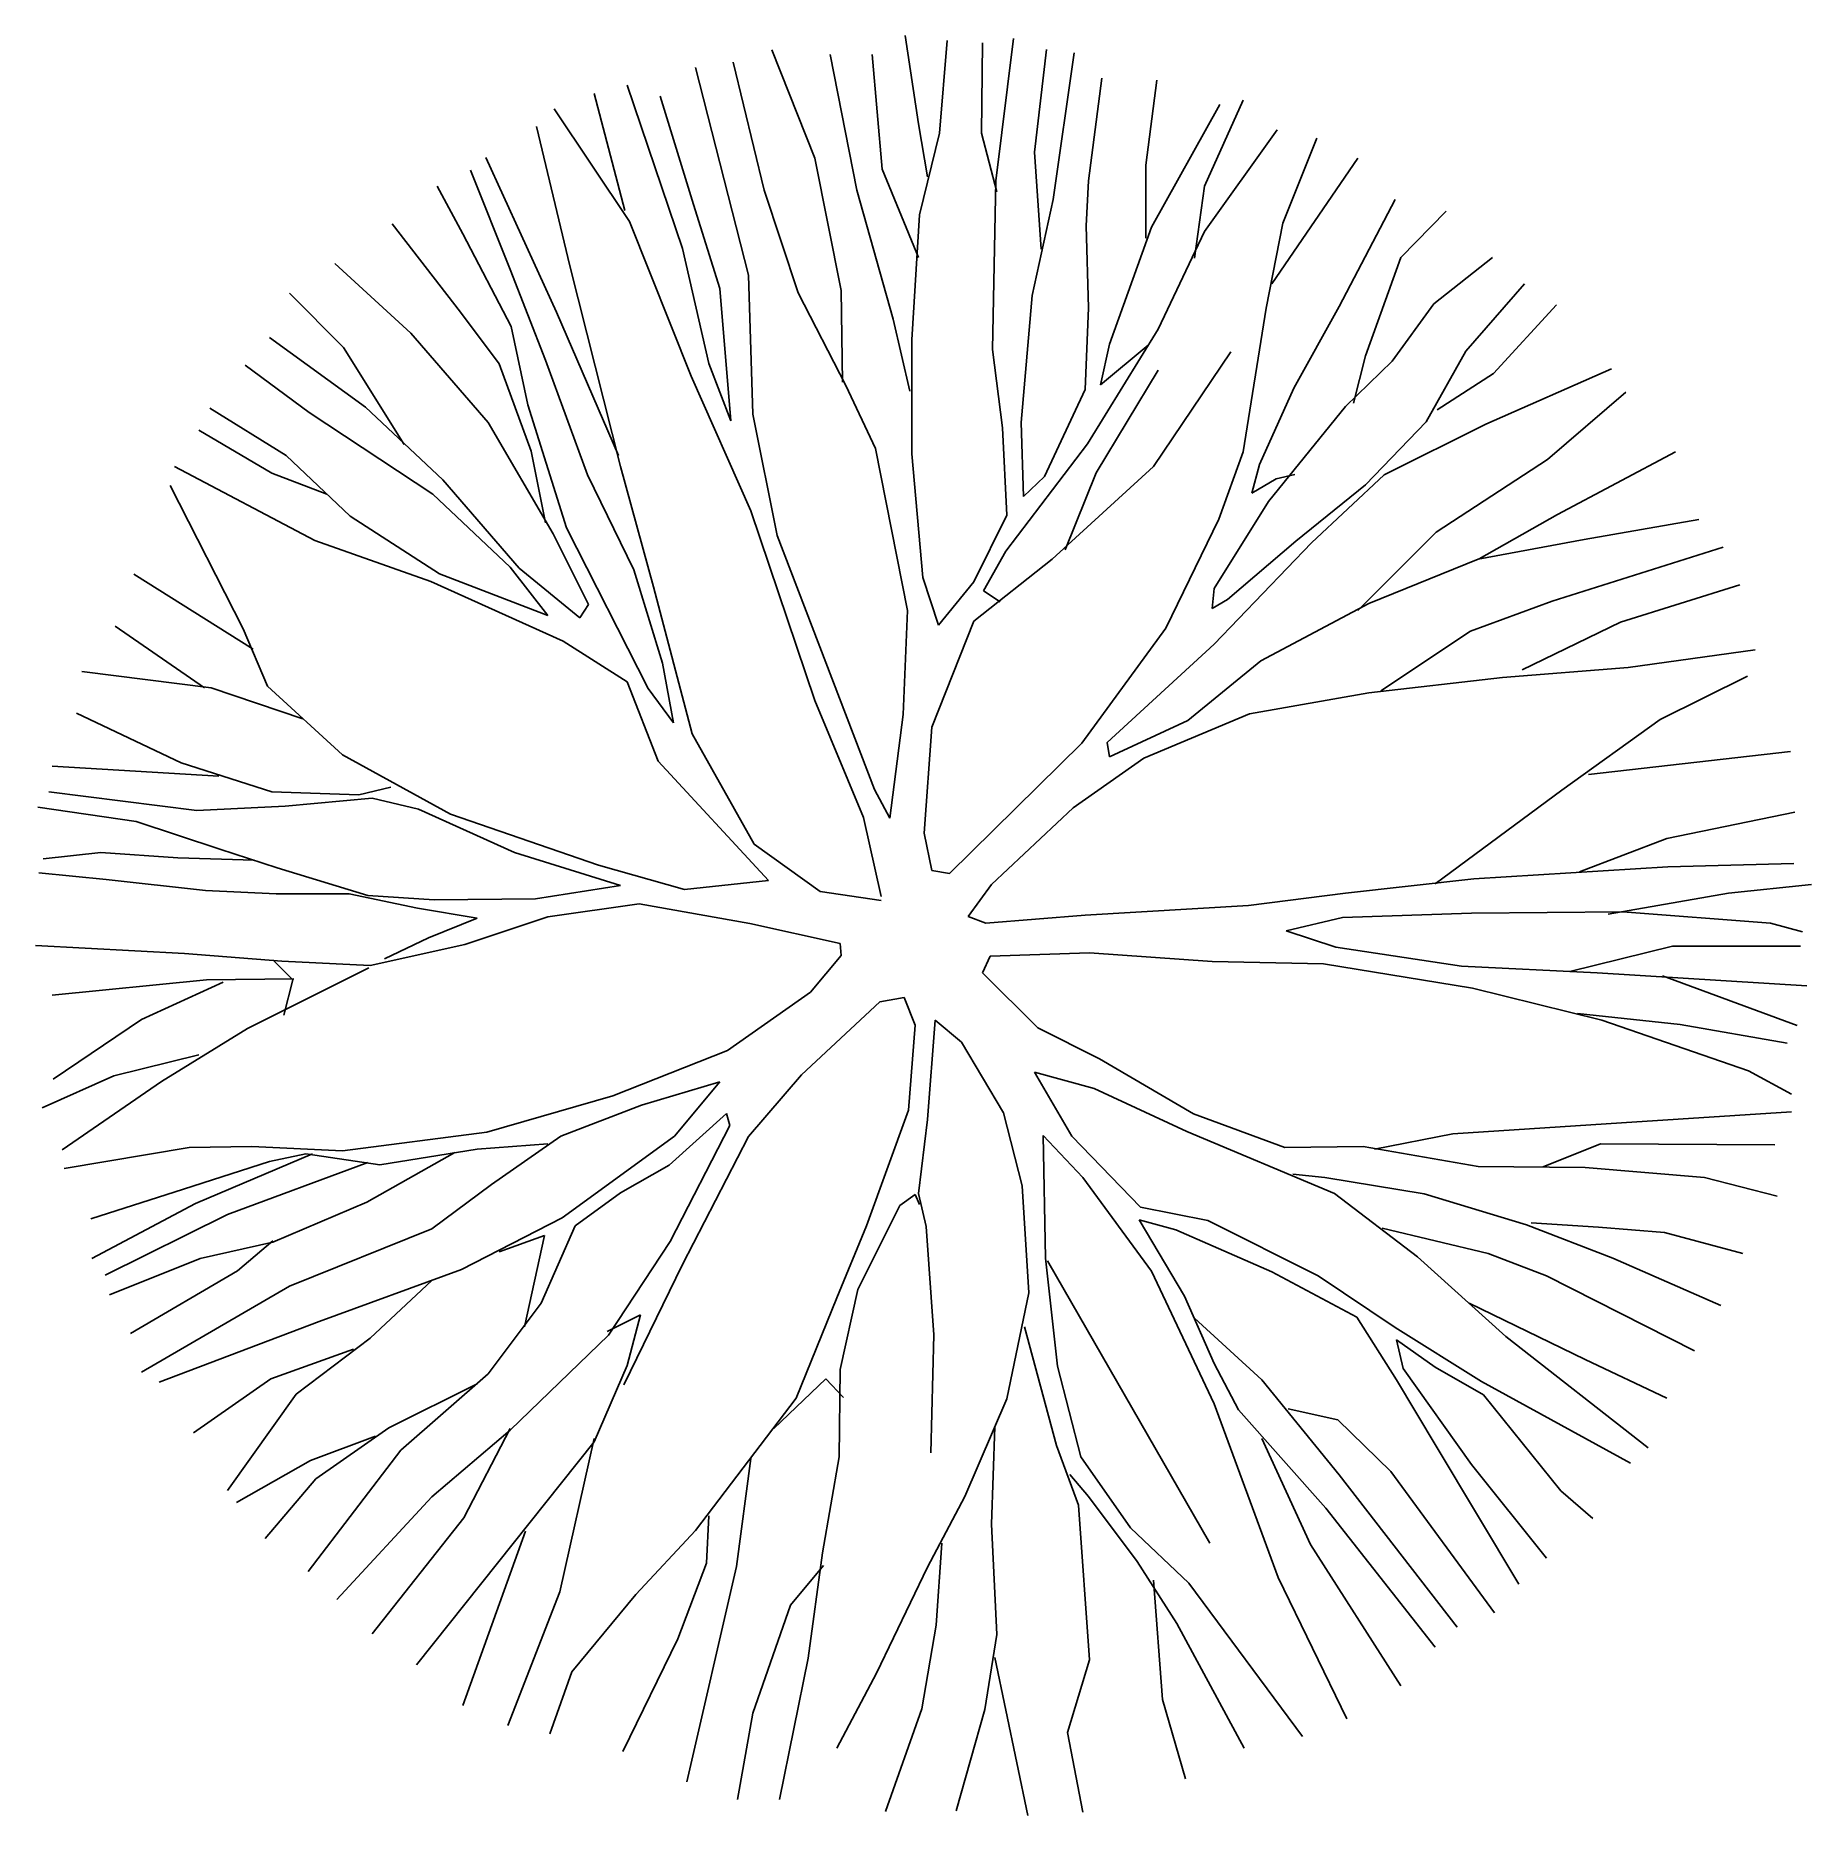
# Model space of a CAD drawing. Extents: x 1396 to 4455, y 1202 to 4267.
import ezdxf

# ---------------------------------------------------------------- set-up
doc = ezdxf.new("R2010")
doc.units = 0
doc.header["$MEASUREMENT"] = 0
doc.layers.get('0').update_dxf_attribs({"linetype": 'CONTINUOUS'})

msp = doc.modelspace()

# ---------------------------------------------------------------- linework, layer by layer
at = {"color": 7, "linetype": 'Continuous'}
for p, q in [((2893.9635, 4266.816), (2916.7731, 4114.752)), ((3080.242, 4262.064), (3049.8292, 4016.861)), ((2663.9672, 4242.1053), (2738.0983, 4055.8273)), ((2764.7094, 4234.5023), (2810.3286, 4000.7045)), ((2836.9396, 4234.5023), (2854.0469, 4036.8194)), ((2952.8883, 4098.5951), (2966.1942, 4258.2625)), ((3027.0194, 4254.461), (3025.1189, 4098.5951)), ((3137.2658, 4243.0565), (3116.3573, 4066.2817)), ((3148.6707, 3984.5476), (3184.7859, 4237.3537)), ((2624.0503, 3854.3429), (2532.812, 4211.6932)), ((2597.4392, 4221.1968), (2650.6617, 4000.7045)), ((2510.0026, 3899.9618), (2414.9628, 4181.2804)), ((3232.3057, 4193.635), (3209.4963, 4016.861)), ((3327.3456, 4189.8335), (3308.3377, 4043.4723)), ((2418.7652, 3946.5314), (2289.511, 4140.4132)), ((2411.1622, 3965.5393), (2357.9396, 4167.0241)), ((2471.9866, 4162.2718), (2529.0105, 3975.9938)), ((3435.691, 4148.0162), (3317.8417, 3937.0275)), ((3475.6078, 4155.6192), (3409.0801, 4007.357)), ((2316.1223, 3870.4998), (2259.0982, 4110.0004)), ((2916.7731, 4114.752), (2931.9797, 4023.5139)), ((2918.6742, 3957.9363), (2952.8883, 4098.5951)), ((3025.1189, 4098.5951), (3051.7298, 3997.8531)), ((3409.0801, 3929.4241), (3534.5328, 4104.2979)), ((3602.9618, 4090.0416), (3544.0368, 3943.68)), ((2171.6618, 4056.7778), (2293.3125, 3790.6659)), ((2738.0983, 4055.8273), (2783.7175, 3827.7316)), ((3116.3573, 4066.2817), (3127.7618, 3899.0116)), ((3673.2914, 4055.8273), (3525.0292, 3839.1365)), ((2145.0503, 4034.9192), (2213.479, 3863.8469)), ((2854.0469, 4036.8194), (2916.7731, 3884.7557)), ((3049.8292, 4016.861), (3044.1268, 3726.0391)), ((3209.4963, 4016.861), (3205.6944, 3938.9281)), ((3308.3377, 4043.4723), (3308.3377, 3918.0196)), ((2131.7445, 3925.6226), (2088.0264, 4007.357)), ((2650.6617, 4000.7045), (2709.5864, 3823.9297)), ((2810.3286, 4000.7045), (2873.055, 3778.3109)), ((3409.0801, 4007.357), (3391.9728, 3883.8056)), ((2529.0105, 3975.9938), (2574.6295, 3831.5335)), ((2905.3686, 3743.1464), (2918.6742, 3957.9363)), ((3112.5554, 3819.1778), (3148.6707, 3984.5476)), ((3737.9182, 3984.5473), (3640.9777, 3800.1702)), ((3825.3547, 3964.5889), (3747.4221, 3884.7553)), ((2010.0938, 3942.7299), (2127.943, 3790.6659)), ((2215.3799, 3765.9555), (2131.7445, 3925.6226)), ((2525.2099, 3680.4199), (2418.7652, 3946.5314)), ((3205.6944, 3938.9281), (3209.4963, 3798.2693)), ((3317.8417, 3937.0275), (3245.6112, 3735.5434)), ((3329.2466, 3761.2039), (3409.0801, 3929.4241)), ((3544.0368, 3943.68), (3515.5249, 3797.3188)), ((2555.6215, 3702.2789), (2510.0026, 3899.9618)), ((1911.252, 3874.3009), (2042.4072, 3754.5506)), ((2213.479, 3863.8469), (2274.3046, 3707.9813)), ((2403.5588, 3524.5547), (2316.1223, 3870.4998)), ((3747.4221, 3884.7553), (3686.5965, 3715.5843)), ((3804.4459, 3804.9218), (3905.1883, 3884.7553)), ((2574.6295, 3831.5335), (2593.6376, 3603.4374)), ((2631.6535, 3614.8423), (2624.0503, 3854.3429)), ((3960.3114, 3839.1365), (3859.5694, 3723.1874)), ((1833.3192, 3822.9793), (1926.4584, 3729.8406)), ((2709.5864, 3823.9297), (2791.3205, 3664.263)), ((2783.7175, 3827.7316), (2785.6183, 3669.9655)), ((3093.5475, 3600.586), (3112.5554, 3819.1778)), ((3732.2157, 3706.0804), (3804.4459, 3804.9218)), ((4015.4346, 3803.0216), (3907.0892, 3685.1715)), ((2127.943, 3790.6659), (2194.4709, 3701.3287)), ((2293.3125, 3790.6659), (2399.7573, 3543.5623)), ((2873.055, 3778.3109), (2901.567, 3654.7594)), ((3209.4963, 3798.2693), (3203.7938, 3657.6108)), ((3515.5249, 3797.3188), (3475.6082, 3550.2152)), ((3640.9777, 3800.1702), (3563.0447, 3659.511)), ((1964.4746, 3627.1973), (1799.1051, 3746.9476)), ((2042.4072, 3754.5506), (2175.4628, 3600.586)), ((2243.8918, 3630.9992), (2215.3799, 3765.9555)), ((2905.3686, 3546.4137), (2905.3686, 3743.1464)), ((3207.5953, 3563.521), (3329.2466, 3761.2039)), ((1926.4584, 3729.8406), (2031.0023, 3562.5702)), ((3044.1268, 3726.0391), (3061.2338, 3591.0821)), ((3245.6112, 3735.5434), (3230.4051, 3665.2138)), ((3230.4051, 3665.2138), (3312.1392, 3733.6421)), ((3321.6432, 3524.5547), (3454.6993, 3722.2376)), ((3686.5965, 3715.5843), (3665.6877, 3633.8506)), ((3859.5694, 3723.1874), (3791.1404, 3601.5365)), ((1757.2874, 3699.4278), (1867.5337, 3617.6933)), ((2194.4709, 3701.3287), (2249.5944, 3551.1656)), ((2274.3046, 3707.9813), (2346.5349, 3510.2984)), ((2627.853, 3448.5223), (2525.2099, 3680.4199)), ((2593.6376, 3603.4374), (2555.6215, 3702.2789)), ((3329.2466, 3690.8743), (3222.8017, 3514.0999)), ((3652.3826, 3628.1478), (3732.2157, 3706.0804)), ((3907.0892, 3685.1715), (3810.1483, 3622.4453)), ((3893.7837, 3597.735), (4110.4749, 3692.7749)), ((2791.3205, 3664.263), (2842.642, 3555.9173)), ((3203.7938, 3657.6108), (3133.4643, 3507.4474)), ((3563.0447, 3659.511), (3504.12, 3528.3559)), ((4135.1849, 3652.8581), (4000.2282, 3536.9094)), ((1827.6169, 3543.5623), (1696.4619, 3625.2967)), ((1867.5337, 3617.6933), (2080.423, 3477.0342)), ((2097.5302, 3501.7446), (1964.4746, 3627.1973)), ((2310.4196, 3419.06), (2243.8918, 3630.9992)), ((3519.3264, 3464.6792), (3652.3826, 3628.1478)), ((1802.9066, 3513.1495), (1677.4538, 3587.2805)), ((2175.4628, 3600.586), (2287.61, 3408.6056)), ((2673.4712, 3405.7545), (2631.6535, 3614.8423)), ((3061.2338, 3591.0821), (3068.8371, 3440.9193)), ((3097.349, 3473.2327), (3093.5475, 3600.586)), ((3791.1404, 3601.5365), (3686.5965, 3493.1911)), ((3718.9103, 3510.2984), (3893.7837, 3597.735)), ((2842.642, 3555.9173), (2897.765, 3276.5003)), ((3066.9365, 3379.1432), (3207.5953, 3563.521)), ((1937.8633, 3439.0184), (1827.6169, 3543.5623)), ((2249.5944, 3551.1656), (2274.3046, 3427.6135)), ((2924.3765, 3333.524), (2905.3686, 3546.4137)), ((3475.6082, 3550.2152), (3433.7905, 3434.2664)), ((3504.12, 3528.3559), (3490.8146, 3478.9351)), ((4000.2282, 3536.9094), (3808.2477, 3411.4566)), ((4017.3355, 3441.8694), (4220.7205, 3550.2152)), ((1635.6363, 3524.554), (1877.0377, 3397.201)), ((1897.9465, 3477.0342), (1802.9066, 3513.1495)), ((2228.6854, 3349.6809), (2097.5302, 3501.7446)), ((2346.5349, 3510.2984), (2426.3684, 3346.8298)), ((2460.5829, 3317.3675), (2403.5588, 3524.5547)), ((3133.4643, 3507.4474), (3097.349, 3473.2327)), ((3146.7701, 3364.8873), (3321.6432, 3524.5547)), ((3222.8017, 3514.0999), (3169.5795, 3381.0442)), ((3490.8146, 3478.9351), (3532.6323, 3503.6455)), ((3532.6323, 3503.6455), (3564.9456, 3511.2489)), ((3593.4575, 3393.3992), (3718.9103, 3510.2984)), ((1753.4859, 3245.137), (1628.0331, 3492.2406)), ((2080.423, 3477.0342), (2213.479, 3351.5818)), ((3426.1871, 3314.5161), (3519.3264, 3464.6792)), ((3686.5965, 3493.1911), (3566.8462, 3396.2506)), ((2091.8279, 3340.1769), (1937.8633, 3439.0184)), ((2738.0993, 3121.5852), (2627.853, 3448.5223)), ((3068.8371, 3440.9193), (3011.813, 3325.921)), ((3433.7905, 3434.2664), (3342.552, 3246.0875)), ((3882.3788, 3365.8378), (4017.3355, 3441.8694)), ((4260.6376, 3433.3159), (4062.9544, 3399.1016)), ((2287.61, 3408.6056), (2348.4357, 3286.9547)), ((2451.0788, 3142.494), (2310.4196, 3419.06)), ((2840.7411, 2968.571), (2673.4712, 3405.7545)), ((3808.2477, 3411.4566), (3673.2914, 3276.4999)), ((1877.0377, 3397.201), (2076.6215, 3326.8715)), ((3028.9204, 3310.7146), (3066.9365, 3379.1432)), ((3426.1871, 3218.5257), (3593.4575, 3393.3992)), ((3566.8462, 3396.2506), (3448.9969, 3295.5082)), ((4062.9544, 3399.1016), (3880.4779, 3364.8873)), ((4302.455, 3385.7958), (4007.8312, 3292.6568)), ((2213.479, 3351.5818), (2278.1063, 3267.9464)), ((2333.2292, 3264.1449), (2228.6854, 3349.6809)), ((2426.3684, 3346.8298), (2475.7891, 3186.2123)), ((3011.813, 3258.4425), (3146.7701, 3364.8873)), ((3880.4779, 3364.8873), (3692.299, 3288.8553)), ((1770.5932, 3209.9722), (1565.3068, 3339.2265)), ((2076.6215, 3326.8715), (2304.7172, 3224.2281)), ((2278.1063, 3267.9464), (2091.8279, 3340.1769)), ((2527.1106, 3064.5611), (2460.5829, 3317.3675)), ((2950.9878, 3251.7899), (2924.3765, 3333.524)), ((3011.813, 3325.921), (2950.9878, 3251.7899)), ((3057.4322, 3291.7067), (3028.9204, 3310.7146)), ((3422.3856, 3280.3018), (3426.1871, 3314.5161)), ((4125.6809, 3256.5415), (4330.9672, 3321.1687)), ((2348.4357, 3286.9547), (2333.2292, 3264.1449)), ((3448.9969, 3295.5082), (3422.3856, 3280.3018)), ((3692.299, 3288.8553), (3506.0206, 3190.0135)), ((4007.8312, 3292.6568), (3867.1724, 3241.3351)), ((1532.9932, 3249.889), (1686.9578, 3143.4441)), ((2897.765, 3276.5003), (2890.162, 3097.8253)), ((2939.5829, 3075.966), (3011.813, 3258.4425)), ((3956.5099, 3174.8074), (4125.6809, 3256.5415)), ((1795.3032, 3146.2955), (1753.4859, 3245.137)), ((2304.7172, 3224.2281), (2414.9637, 3153.8986)), ((3342.552, 3246.0875), (3198.0914, 3048.4046)), ((3241.8097, 3049.3547), (3426.1871, 3218.5257)), ((3867.1724, 3241.3351), (3713.2078, 3138.6922)), ((3506.0206, 3190.0135), (3380.5682, 3087.3705)), ((4138.9868, 3178.6089), (4357.5785, 3209.0217)), ((1475.9693, 3171.9564), (1698.3627, 3143.4441)), ((2475.7891, 3186.2123), (2494.7971, 3083.5693)), ((3692.299, 3134.8907), (3922.2952, 3161.5016)), ((3922.2952, 3161.5016), (4138.9868, 3178.6089)), ((4344.2727, 3163.4025), (4194.1092, 3089.2714)), ((1698.3627, 3143.4441), (1856.1288, 3090.2219)), ((1924.5576, 3028.4458), (1795.3032, 3146.2955)), ((2414.9637, 3153.8986), (2468.1859, 3017.0413)), ((2494.7971, 3083.5693), (2451.0788, 3142.494)), ((3487.0127, 3098.7754), (3692.299, 3134.8907)), ((1466.4653, 3099.7259), (1647.041, 3014.1902)), ((2821.7344, 2920.1006), (2738.0993, 3121.5852)), ((2890.162, 3097.8253), (2867.3525, 2919.1501)), ((3304.5362, 3022.7434), (3487.0127, 3098.7754)), ((2926.2774, 2893.4895), (2939.5829, 3075.966)), ((3380.5682, 3087.3705), (3245.6115, 3024.6443)), ((4194.1092, 3089.2714), (4024.9386, 2967.6202)), ((2633.5556, 2874.4814), (2527.1106, 3064.5611)), ((3198.0914, 3048.4046), (2969.9957, 2824.1104)), ((3245.6115, 3024.6443), (3241.8097, 3049.3547)), ((1424.6479, 3008.4878), (1711.6683, 2991.3805)), ((1647.041, 3014.1902), (1802.9066, 2964.7692)), ((2110.8358, 2925.8029), (1924.5576, 3028.4458)), ((2468.1859, 3017.0413), (2658.2658, 2811.7552)), ((3182.885, 2937.2074), (3304.5362, 3022.7434)), ((4418.4038, 3034.1483), (4070.5578, 2994.2315)), ((1418.9453, 2964.7692), (1673.6523, 2932.4558)), ((1802.9066, 2964.7692), (1953.0695, 2959.0667)), ((1825.7162, 2940.0588), (1975.8791, 2953.3643)), ((1953.0695, 2959.0667), (2008.1927, 2972.3725)), ((1975.8791, 2953.3643), (2055.7127, 2934.3564)), ((2867.3525, 2919.1501), (2840.7411, 2968.571)), ((4024.9386, 2967.6202), (3806.3468, 2806.0526)), ((1569.1083, 2913.4477), (1399.9373, 2938.1582)), ((1713.5691, 2865.9277), (1569.1083, 2913.4477)), ((1673.6523, 2932.4558), (1825.7162, 2940.0588)), ((2055.7127, 2934.3564), (2221.082, 2860.2253)), ((2365.5426, 2838.3661), (2110.8358, 2925.8029)), ((2852.5078, 2784.4069), (2821.7344, 2920.1006)), ((3042.2262, 2805.1025), (3182.885, 2937.2074)), ((4205.5141, 2883.9853), (4426.0068, 2929.6044)), ((2939.5829, 2828.8622), (2926.2774, 2893.4895)), ((4055.3514, 2826.9614), (4205.5141, 2883.9853)), ((1409.4414, 2848.8206), (1508.2828, 2860.2253)), ((1508.2828, 2860.2253), (1641.3388, 2850.7215)), ((1641.3388, 2850.7215), (1772.4938, 2846.92)), ((1812.4105, 2833.6143), (1713.5691, 2865.9277)), ((2221.082, 2860.2253), (2403.5588, 2803.2014)), ((2747.6033, 2792.7473), (2633.5556, 2874.4814)), ((1401.8381, 2825.0607), (1517.7868, 2813.656)), ((1968.2761, 2786.0942), (1812.4105, 2833.6143)), ((2513.8048, 2796.5488), (2365.5426, 2838.3661)), ((2969.9957, 2824.1104), (2939.5829, 2828.8622)), ((4207.415, 2835.5149), (3872.8749, 2814.6061)), ((4424.1059, 2841.2174), (4207.415, 2835.5149)), ((1517.7868, 2813.656), (1688.8586, 2794.648)), ((1688.8586, 2794.648), (1810.5098, 2788.9456)), ((2403.5588, 2803.2014), (2257.1974, 2780.3919)), ((2658.2658, 2811.7552), (2513.8048, 2796.5488)), ((2852.1474, 2777.5407), (2747.6033, 2792.7473)), ((3002.3094, 2749.9789), (3042.2262, 2805.1025)), ((3652.3826, 2789.8957), (3485.1121, 2768.987)), ((3872.8749, 2814.6061), (3652.3826, 2789.8957)), ((4104.7721, 2753.7806), (4311.9589, 2789.8957)), ((4311.9589, 2789.8957), (4454.5194, 2805.1025)), ((1810.5098, 2788.9456), (1935.9624, 2788.9456)), ((1935.9624, 2788.9456), (2053.8119, 2764.2351)), ((2082.3239, 2778.4912), (1968.2761, 2786.0942)), ((2053.8119, 2764.2351), (2156.455, 2747.1279)), ((2257.1974, 2780.3919), (2082.3239, 2778.4912)), ((2278.1061, 2749.0288), (2435.8722, 2771.8383)), ((2435.8722, 2771.8383), (2625.9521, 2737.6241)), ((3485.1121, 2768.987), (3203.7938, 2751.88)), ((2156.455, 2747.1279), (2072.8198, 2712.9137)), ((2135.546, 2701.5087), (2278.1061, 2749.0288)), ((2625.9521, 2737.6241), (2781.8178, 2703.4096)), ((3032.7222, 2738.5744), (3002.3094, 2749.9789)), ((3203.7938, 2751.88), (3032.7222, 2738.5744)), ((3549.7389, 2725.2688), (3646.6798, 2748.0785)), ((3646.6798, 2748.0785), (3869.0734, 2755.6816)), ((3869.0734, 2755.6816), (4129.4825, 2757.5821)), ((4129.4825, 2757.5821), (4384.1894, 2738.5744)), ((4384.1894, 2738.5744), (4439.3126, 2723.3678)), ((1396.1357, 2699.6081), (1652.7435, 2686.3025)), ((1972.0776, 2665.3934), (2135.546, 2701.5087)), ((2072.8198, 2712.9137), (1996.788, 2676.7983)), ((2781.8178, 2703.4096), (2783.7182, 2682.5008)), ((3635.2752, 2696.7567), (3549.7389, 2725.2688)), ((4215.0184, 2698.6575), (4038.244, 2654.9392)), ((4435.5111, 2698.6575), (4215.0184, 2698.6575)), ((1652.7435, 2686.3025), (1820.0139, 2672.9968)), ((1804.8073, 2674.8977), (1839.0217, 2640.6832)), ((1820.0139, 2672.9968), (1972.0776, 2665.3934)), ((2783.7182, 2682.5008), (2730.4958, 2619.7744)), ((3027.0198, 2653.0383), (3040.3253, 2681.5505)), ((3040.3253, 2681.5505), (3211.3969, 2687.2526)), ((3211.3969, 2687.2526), (3422.3856, 2672.0463)), ((3422.3856, 2672.0463), (3614.366, 2668.2448)), ((3614.366, 2668.2448), (3870.9743, 2626.4271)), ((3851.966, 2664.4433), (3635.2752, 2696.7567)), ((1424.6477, 2614.072), (1690.7595, 2640.6832)), ((1578.6124, 2572.2548), (1719.2714, 2636.8816)), ((1690.7595, 2640.6832), (1840.9224, 2642.5842)), ((1761.0889, 2557.048), (1970.1767, 2661.5919)), ((1839.0217, 2640.6832), (1823.8154, 2579.8578)), ((3122.0594, 2557.9987), (3027.0198, 2653.0383)), ((4085.7642, 2653.0383), (3851.966, 2664.4433)), ((4446.9156, 2630.2286), (4085.7642, 2653.0383)), ((4429.8087, 2561.8002), (4197.9111, 2647.336)), ((2730.4958, 2619.7744), (2587.9362, 2519.0324)), ((2850.2463, 2602.6674), (2892.0638, 2610.2704)), ((2892.0638, 2610.2704), (2911.0717, 2562.7506)), ((3870.9743, 2626.4271), (4093.3675, 2571.304)), ((2715.2897, 2477.2148), (2850.2463, 2602.6674)), ((4228.3242, 2563.7009), (4051.5499, 2582.7087)), ((1426.5486, 2469.6116), (1578.6124, 2572.2548)), ((1612.8267, 2465.8098), (1761.0889, 2557.048)), ((2911.0717, 2562.7506), (2899.667, 2416.3891)), ((2931.9804, 2400.2324), (2945.286, 2571.3041)), ((2945.286, 2571.3041), (2990.9052, 2533.2885)), ((3228.5042, 2504.7761), (3122.0594, 2557.9987)), ((4093.3675, 2571.304), (4346.1733, 2483.8676)), ((4412.701, 2531.3872), (4228.3242, 2563.7009)), ((2587.9362, 2519.0324), (2390.2533, 2441.0998)), ((2990.9052, 2533.2885), (3063.1354, 2411.6371)), ((1531.0924, 2475.3139), (1677.4538, 2511.4288)), ((3390.0718, 2409.7365), (3228.5042, 2504.7761)), ((4346.1733, 2483.8676), (4420.305, 2443.9506)), ((1407.5405, 2420.1906), (1531.0924, 2475.3139)), ((1441.7549, 2347.9604), (1612.8267, 2465.8098)), ((2439.6737, 2424.9429), (2574.6306, 2464.8595)), ((2574.6306, 2464.8595), (2496.6978, 2371.7205)), ((2624.0513, 2370.7702), (2715.2897, 2477.2148)), ((3180.9844, 2371.7203), (3116.3573, 2481.9665)), ((3116.3573, 2481.9665), (3219.0006, 2453.4546)), ((3219.0006, 2453.4546), (3378.6673, 2379.3235)), ((2390.2533, 2441.0998), (2173.5622, 2378.3734)), ((2300.9155, 2371.7205), (2439.6737, 2424.9429)), ((2487.1939, 2321.3495), (2586.0353, 2410.6868)), ((2586.0353, 2410.6868), (2591.7379, 2389.7779)), ((2899.667, 2416.3891), (2827.4368, 2216.8054)), ((2916.7741, 2272.879), (2931.9804, 2400.2324)), ((3063.1354, 2411.6371), (3095.4491, 2286.1847)), ((3547.8383, 2351.7619), (3390.0718, 2409.7365)), ((4127.5815, 2394.5297), (3836.7596, 2375.522)), ((4420.305, 2413.538), (4127.5815, 2394.5297)), ((2173.5622, 2378.3734), (1924.5576, 2346.0595)), ((2181.1652, 2288.0854), (2300.9155, 2371.7205)), ((2496.6978, 2371.7205), (2302.8166, 2231.0613)), ((2591.7379, 2389.7779), (2489.0948, 2190.1943)), ((2510.0033, 2150.2775), (2624.0513, 2370.7702)), ((3135.3655, 2161.6819), (3131.564, 2372.6706)), ((3131.564, 2372.6706), (3199.9927, 2300.4401)), ((3298.8338, 2249.1188), (3180.9844, 2371.7203)), ((3378.6673, 2379.3235), (3633.3743, 2272.8789)), ((3836.7596, 2375.522), (3701.8033, 2348.9105)), ((1660.3467, 2351.7619), (1445.5565, 2315.6469)), ((1768.6921, 2353.663), (1660.3467, 2351.7619)), ((1671.7514, 2255.7717), (1873.2362, 2341.3075)), ((1924.5576, 2346.0595), (1768.6921, 2353.663)), ((1799.1051, 2328.0024), (1861.8313, 2341.3075)), ((1861.8313, 2341.3075), (1989.1846, 2322.2998)), ((1966.375, 2257.6728), (2118.4388, 2343.2086)), ((1989.1846, 2322.2998), (2156.455, 2348.9109)), ((2156.455, 2348.9109), (2278.1061, 2358.4147)), ((3682.795, 2353.6625), (3547.8383, 2351.7619)), ((3880.4779, 2319.4484), (3682.795, 2353.6625)), ((3992.6248, 2318.4983), (4091.4666, 2358.4147)), ((4091.4666, 2358.4147), (4391.7925, 2356.5139)), ((1650.8426, 2280.4821), (1799.1051, 2328.0024)), ((1726.8746, 2236.7636), (1968.2761, 2326.1013)), ((2403.5588, 2273.8293), (2487.1939, 2321.3495)), ((3199.9927, 2300.4401), (3317.842, 2138.8723)), ((3616.267, 2300.4406), (3561.1441, 2306.1427)), ((3787.3389, 2271.9284), (3616.267, 2300.4406)), ((4064.8553, 2317.5476), (3880.4779, 2319.4484)), ((4270.1416, 2300.4406), (4064.8553, 2317.5476)), ((4395.5943, 2268.1267), (4270.1416, 2300.4406)), ((1491.1757, 2229.1606), (1650.8426, 2280.4821)), ((2078.5221, 2212.0536), (2181.1652, 2288.0854)), ((2325.6259, 2216.8054), (2403.5588, 2273.8293)), ((2884.4608, 2251.9702), (2911.0717, 2270.9779)), ((2911.0717, 2270.9779), (2918.6753, 2253.8708)), ((2930.08, 2215.8551), (2916.7741, 2272.879)), ((3095.4491, 2286.1847), (3106.854, 2101.8071)), ((3633.3743, 2272.8789), (3775.934, 2163.5826)), ((3964.1129, 2218.706), (3787.3389, 2271.9284)), ((1493.0764, 2160.7319), (1671.7514, 2255.7717)), ((1804.8073, 2189.2438), (1966.375, 2257.6728)), ((2812.2303, 2107.5095), (2884.4608, 2251.9702)), ((3414.7825, 2226.309), (3298.8338, 2249.1188)), ((1515.886, 2132.2199), (1726.8746, 2236.7636)), ((1833.3192, 2113.2118), (2078.5221, 2212.0536)), ((2302.8166, 2231.0613), (2129.8437, 2141.7239)), ((2266.7015, 2083.7495), (2325.6259, 2216.8054)), ((2827.4368, 2216.8054), (2776.1152, 2093.2536)), ((2943.3851, 2029.5769), (2930.08, 2215.8551)), ((3374.8658, 2096.1045), (3296.9332, 2227.2597)), ((3296.9332, 2227.2597), (3359.6594, 2210.1525)), ((3359.6594, 2210.1525), (3525.0292, 2137.9218)), ((3604.8624, 2131.2693), (3414.7825, 2226.309)), ((3897.5852, 2169.2851), (3715.1091, 2213.0037)), ((4112.3755, 2161.6821), (3964.1129, 2218.706)), ((4087.6651, 2214.9045), (3971.7163, 2222.5075)), ((4201.7133, 2205.4003), (4087.6651, 2214.9045)), ((1679.3546, 2160.7319), (1804.8073, 2189.2438)), ((1743.9817, 2139.8229), (1804.8073, 2191.1444)), ((2194.4709, 2172.1367), (2272.4035, 2200.6487)), ((2272.4035, 2200.6487), (2238.1891, 2042.8824)), ((2489.0948, 2190.1943), (2382.6498, 2028.6265)), ((4336.6697, 2169.2851), (4201.7133, 2205.4003)), ((1523.4892, 2098.0056), (1679.3546, 2160.7319)), ((2409.2611, 1943.0905), (2510.0033, 2150.2775)), ((3156.274, 1975.4037), (3135.3655, 2161.6819)), ((3139.1671, 2156.9299), (3418.5844, 1670.3257)), ((3775.934, 2163.5826), (3927.998, 2026.7255)), ((3998.3276, 2131.2693), (3897.5852, 2169.2851)), ((4298.6531, 2079.9478), (4112.3755, 2161.6821)), ((1559.6043, 2031.4777), (1743.9817, 2139.8229)), ((2129.8437, 2141.7239), (1884.6409, 2052.3864)), ((1972.0776, 2023.8743), (2078.5221, 2122.7158)), ((3317.842, 2138.8723), (3426.1874, 1910.7768)), ((3525.0292, 2137.9218), (3671.3905, 2059.9892)), ((3737.9182, 2041.9316), (3604.8624, 2131.2693)), ((4253.0343, 2002.0152), (3998.3276, 2131.2693)), ((1578.6124, 1964.9496), (1833.3192, 2113.2118)), ((2776.1152, 2093.2536), (2705.7856, 1920.2811)), ((2781.8173, 1969.7018), (2812.2303, 2107.5095)), ((3106.854, 2101.8071), (3068.8378, 1919.3306)), ((3426.1874, 1980.1557), (3374.8658, 2096.1045)), ((2175.4628, 1962.0984), (2266.7015, 2083.7495)), ((2437.7731, 2063.7913), (2380.7492, 2035.2792)), ((2414.9637, 1976.3547), (2437.7731, 2063.7913)), ((3507.9215, 1951.6438), (3391.9731, 2058.0883)), ((3671.3905, 2059.9892), (3739.8191, 1951.6438)), ((4064.8553, 1986.8086), (3865.2718, 2083.7493)), ((1884.6409, 2052.3864), (1609.025, 1947.8425)), ((1844.7243, 1926.9336), (1972.0776, 2023.8743)), ((2382.6498, 2028.6265), (2213.479, 1865.1577)), ((2937.6826, 1826.1914), (2943.3851, 2029.5769)), ((3154.3735, 1838.5463), (3099.2503, 2042.8821)), ((3886.1803, 1948.7926), (3737.9182, 2041.9316)), ((3927.998, 2026.7255), (4173.2007, 1834.7447)), ((1801.0057, 1953.5449), (1943.5657, 2004.8666)), ((3751.224, 1971.6022), (3739.8191, 2021.0229)), ((3739.8191, 2021.0229), (3806.3468, 1973.503)), ((2025.2998, 1830.9434), (2175.4628, 1962.0984)), ((2357.9396, 1845.1993), (2414.9637, 1976.3547)), ((2779.9167, 1819.5385), (2781.8173, 1969.7018)), ((3196.1908, 1819.5383), (3156.274, 1975.4037)), ((3468.0048, 1900.3223), (3426.1874, 1980.1557)), ((3869.0734, 1806.2327), (3751.224, 1971.6022)), ((3806.3468, 1973.503), (3889.9822, 1925.983)), ((4205.5145, 1920.2807), (4064.8553, 1986.8086)), ((1667.9499, 1860.4059), (1801.0057, 1953.5449)), ((2004.3912, 1868.9592), (2156.455, 1944.9914)), ((2667.7694, 1868.0089), (2757.1073, 1953.5449)), ((2757.1073, 1953.5449), (2787.5197, 1921.2314)), ((3640.9777, 1788.1751), (3507.9215, 1951.6438)), ((3739.8191, 1951.6438), (3808.2477, 1837.5958)), ((4142.7879, 1808.1335), (3886.1803, 1948.7926)), ((1726.8746, 1761.5645), (1844.7243, 1926.9336)), ((2705.7856, 1920.2811), (2532.8129, 1692.1852)), ((3068.8378, 1919.3306), (2996.6077, 1751.1099)), ((3426.1874, 1910.7768), (3536.4338, 1611.4008)), ((3553.5411, 1902.2229), (3639.0767, 1883.215)), ((3889.9822, 1925.983), (4023.038, 1760.6135)), ((3042.2269, 1703.5899), (3047.929, 1870.8603)), ((3618.1679, 1731.1511), (3468.0048, 1900.3223)), ((3639.0767, 1883.215), (3730.3152, 1793.8775)), ((1869.4346, 1812.8858), (1981.5816, 1854.7033)), ((1878.9384, 1781.5227), (2004.3912, 1868.9592)), ((2051.9111, 1461.2384), (2357.9396, 1845.1993)), ((2213.479, 1865.1577), (2078.5221, 1750.1594)), ((2133.6456, 1714.0443), (2213.479, 1868.0089)), ((2299.0151, 1586.6908), (2357.9396, 1850.9018)), ((3591.5569, 1668.4248), (3507.9215, 1850.9016)), ((1742.081, 1740.6555), (1869.4346, 1812.8858)), ((1865.6331, 1621.8556), (2025.2998, 1830.9434)), ((2603.1425, 1630.4093), (2627.8528, 1816.6875)), ((2751.4048, 1654.1692), (2779.9167, 1819.5385)), ((3192.3893, 1735.9031), (3154.3735, 1838.5463)), ((3281.7268, 1696.9368), (3196.1908, 1819.5383)), ((3808.2477, 1837.5958), (3950.8075, 1599.996)), ((1791.5017, 1678.8795), (1878.9384, 1781.5227)), ((3209.4966, 1751.1095), (3177.1829, 1789.1254)), ((3844.363, 1525.8649), (3640.9777, 1788.1751)), ((3730.3152, 1793.8775), (3908.9898, 1550.5754)), ((3998.3276, 1644.6649), (3869.0734, 1806.2327)), ((2078.5221, 1750.1594), (1915.0539, 1573.3854)), ((2996.6077, 1751.1099), (2931.9804, 1629.4586)), ((3293.1317, 1638.9624), (3209.4966, 1751.1095)), ((4023.038, 1760.6135), (4078.1611, 1713.0935)), ((2551.821, 1636.1116), (2555.6225, 1717.8458)), ((3211.3976, 1469.7914), (3192.3893, 1735.9031)), ((3806.3468, 1491.6506), (3618.1679, 1731.1511)), ((1975.8793, 1514.4605), (2133.6456, 1714.0443)), ((2131.7445, 1390.9086), (2240.0901, 1691.2347)), ((2532.8129, 1692.1852), (2430.1699, 1581.9389)), ((3051.7305, 1513.51), (3042.2269, 1703.5899)), ((3382.4692, 1601.8969), (3281.7268, 1696.9368)), ((2947.187, 1529.6667), (2956.6909, 1670.3259)), ((3747.4225, 1425.1227), (3591.5569, 1668.4248)), ((2502.4001, 1505.907), (2551.821, 1636.1116)), ((2517.6068, 1259.7536), (2603.1425, 1630.4093)), ((2696.2815, 1563.8812), (2753.3054, 1632.31)), ((2726.6943, 1472.6428), (2751.4048, 1654.1692)), ((2931.9804, 1629.4586), (2844.5438, 1446.9822)), ((3361.5607, 1532.5178), (3293.1317, 1638.9624)), ((3336.8499, 1401.3628), (3321.6439, 1606.6489)), ((3578.2515, 1337.6861), (3382.4692, 1601.8969)), ((3536.4338, 1611.4008), (3654.2831, 1368.0987)), ((2209.6773, 1356.6943), (2299.0151, 1586.6908)), ((2430.1699, 1581.9389), (2319.9238, 1448.883)), ((2631.6545, 1377.6031), (2696.2815, 1563.8812)), ((2407.3603, 1312.0256), (2502.4001, 1505.907)), ((2922.4768, 1385.2063), (2947.187, 1529.6667)), ((3030.822, 1384.256), (3051.7305, 1513.51)), ((3477.5091, 1317.7276), (3361.5607, 1532.5178)), ((2677.2736, 1229.3409), (2726.6943, 1472.6428)), ((3104.9531, 1201.7792), (3047.929, 1473.5933)), ((2319.9238, 1448.883), (2281.9078, 1342.4383)), ((2844.5438, 1446.9822), (2776.1152, 1317.7279)), ((3173.3814, 1344.3389), (3211.3976, 1469.7914)), ((2859.7504, 1208.4321), (2922.4768, 1385.2063)), ((2981.4013, 1209.3826), (3030.822, 1384.256)), ((3376.7667, 1264.5052), (3336.8499, 1401.3628)), ((2605.0432, 1229.3409), (2631.6545, 1377.6031)), ((3199.9927, 1207.4814), (3173.3814, 1344.3389))]:
    msp.add_line(p, q, dxfattribs=at)

doc.saveas('drawing.dxf')
